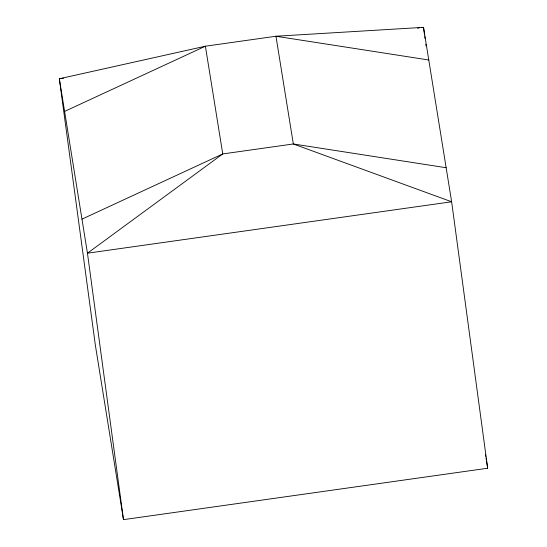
<?xml version="1.0" encoding="UTF-8"?>
<svg xmlns="http://www.w3.org/2000/svg" width="547" height="547" viewBox="0 0 547 547"><rect width="100%" height="100%" fill="white"/><g stroke="black" fill="none" stroke-linecap="round" stroke-linejoin="round"><path stroke-width="0.82" d="M64.601 111.417L205.392 46.208L275.962 36.239L423.515 27.35L451.637 201.775L487.664 468.232L123.485 519.65L95.363 345.225L59.336 78.768L205.392 46.208L222.759 153.933L87.458 253.193L123.485 519.65M81.968 219.142L222.759 153.933L293.329 143.97L446.147 167.731M63.561 78.173L59.336 78.768L87.458 253.193L451.637 201.775L293.329 143.97L275.962 36.239L428.78 59.999M417.6 28.184L419.296 27.945M421.826 27.589L423.515 27.35L424.547 34.96M485.49 454.748L485.763 456.437M486.03 458.119L487.664 468.232M424.773 36.656L425.005 38.345M425.805 44.266L426.031 45.962"/></g></svg>
